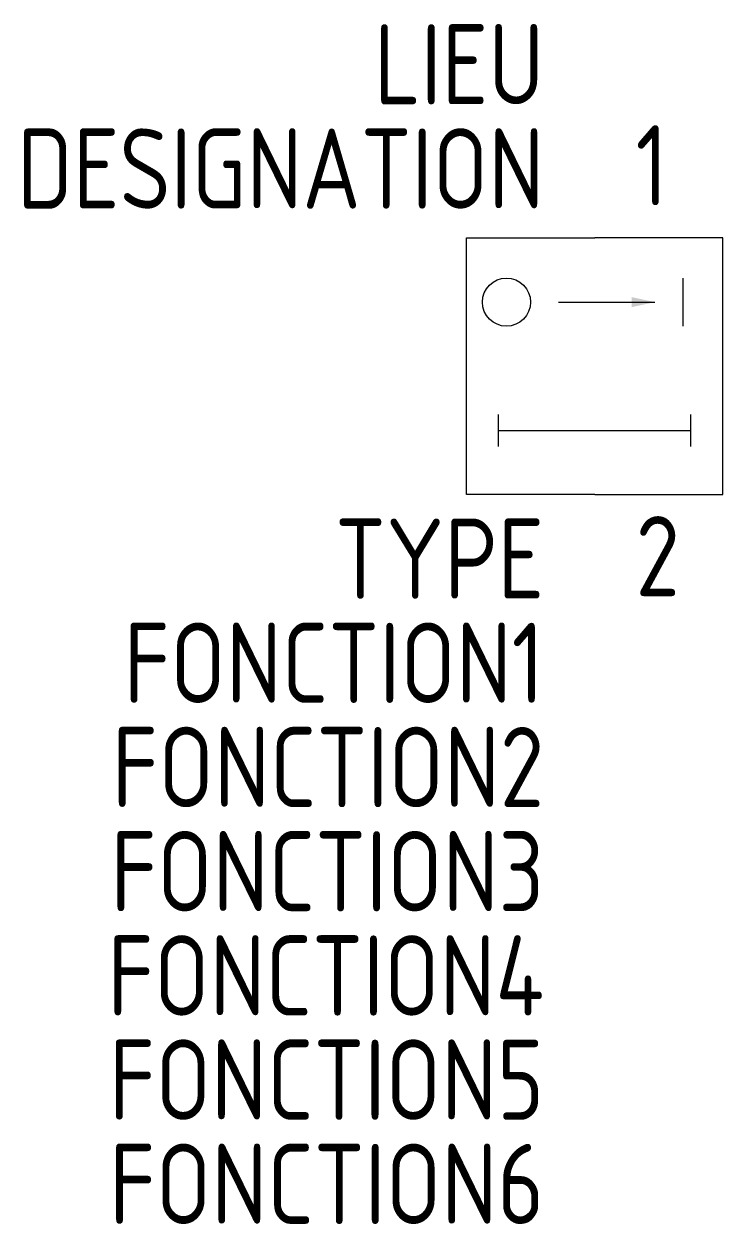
# Model space of a CAD drawing. Header units: millimetres. Extents: x -17.8 to 4, y -30.7 to 6.7.
import ezdxf
from ezdxf.enums import TextEntityAlignment as Align

# ---------------------------------------------------------------- set-up
doc = ezdxf.new("R2010")
doc.units = ezdxf.units.MM
for name, color, linetype in [('SYMB_FIL', 3, 'Continuous'), ('SYMB_TXT_CONTACT', 2, 'Continuous'), ('SYMB_TXT_NOM', 3, 'Continuous')]:
    doc.layers.add(name, color=color, linetype=linetype)
doc.styles.add('NET2_5', font='isocp.shx', dxfattribs={"width": 0.9, "height": 2.5})

msp = doc.modelspace()

# ---------------------------------------------------------------- linework, layer by layer
at = {"layer": 'SYMB_FIL'}
for p, q in [((2.75, -1.25), (2.75, -2.75)), ((-1.125, -2), (1.875, -2)), ((-3, -6.5), (-3, -5.5)), ((3, -6.5), (3, -5.5)), ((-3, -6), (3, -6))]:
    msp.add_line(p, q, dxfattribs=at)
for points in [[(0, -8), (-4, -8), (-4, 0), (0, 0)], [(0, -8), (4, -8), (4, 0), (0, 0)]]:
    msp.add_lwpolyline(points, dxfattribs=at)
msp.add_circle((-2.75, -2), 0.75, dxfattribs=at)
msp.add_solid([(1.156, -1.844), (1.156, -2.156), (1.875, -2)], dxfattribs=at)

# ---------------------------------------------------------------- texts
at = {"layer": 'SYMB_TXT_CONTACT', "style": 'NET2_5', "width": 0.9, "flags": 8}
for tag, p in [('1', (1.275, 1.016)), ('2', (1.275, -11.173))]:
    msp.add_attdef(tag, p, '', height=2.5, dxfattribs=at)
at = {"layer": 'SYMB_TXT_NOM', "style": 'NET2_5', "width": 0.9, "flags": 8}
for tag, text, p in [('LIEU', '', (-1.575, 4.166)), ('DESIGNATION', 'K?', (-1.575, 0.916)), ('TYPE', '', (-1.575, -11.25)), ('FONCTION1', '', (-1.575, -14.5)), ('FONCTION2', '', (-1.575, -17.75)), ('FONCTION3', '', (-1.575, -21)), ('FONCTION4', '', (-1.575, -24.25)), ('FONCTION5', '', (-1.575, -27.5)), ('FONCTION6', '', (-1.575, -30.75))]:
    msp.add_attdef(tag, text=text, height=2.5, dxfattribs=at).set_placement(p, align=Align.RIGHT)

doc.saveas('drawing.dxf')
